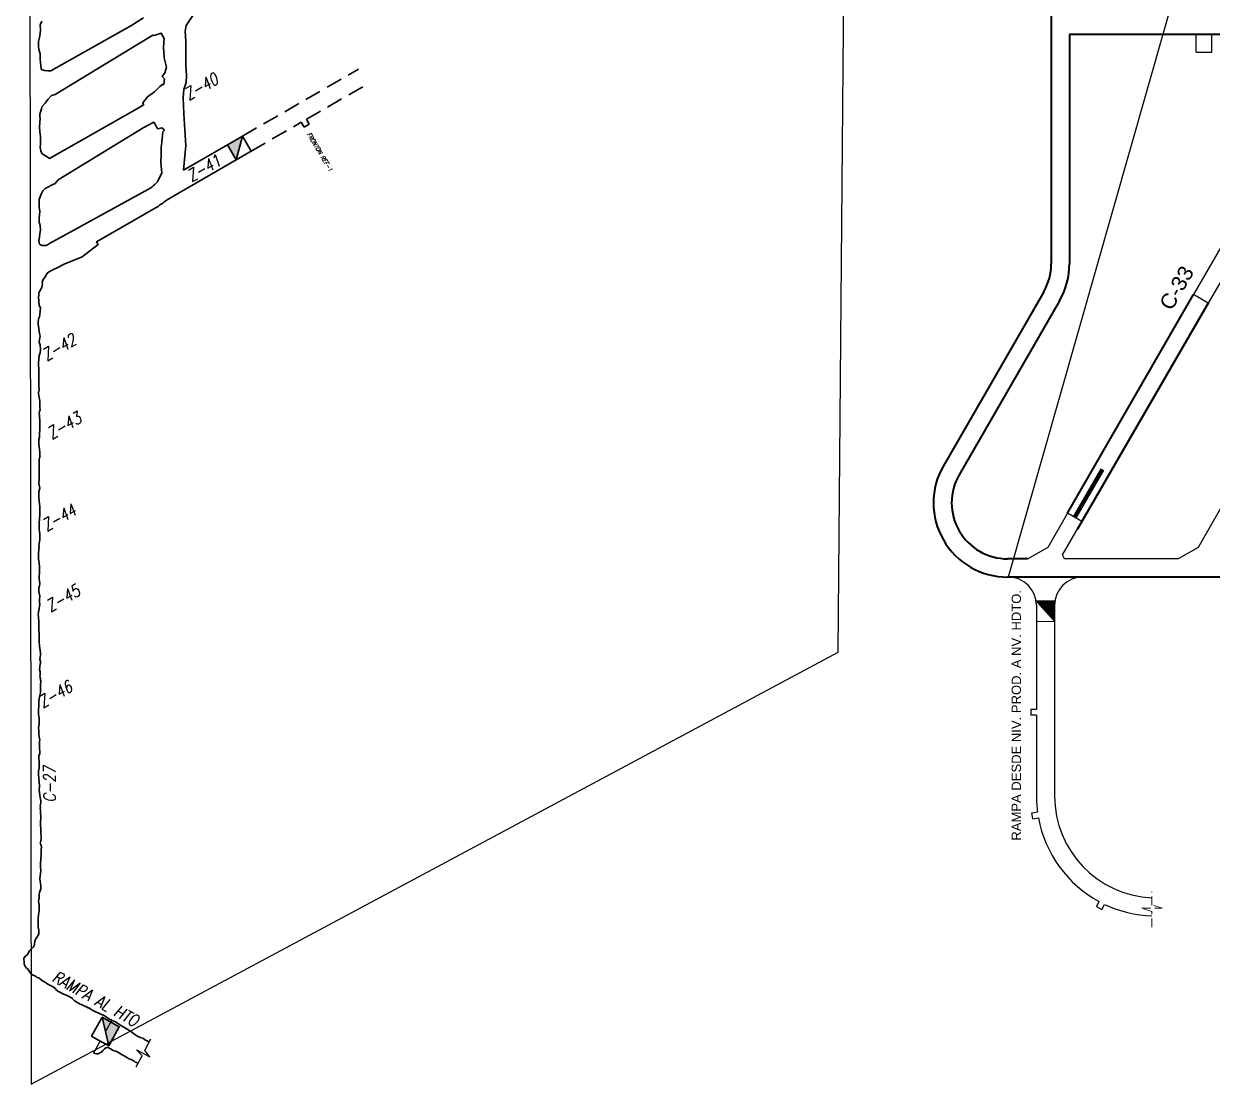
# Model space of a CAD drawing. Header units: millimetres. Extents: x -28 to 1943, y -5245 to 2752.
# Drawn here: x 567.1 to 841, y -864.6 to -620.3 of the extents above; entities that cross this region are included whole.
import ezdxf
from ezdxf.enums import TextEntityAlignment as Align

# ---------------------------------------------------------------- set-up
doc = ezdxf.new("R2010")
doc.units = ezdxf.units.MM
for name, pattern in [('DASHEDX2', [1.5, 1, -0.5]), ('HIDDEN', [0.375, 0.25, -0.125]), ('HIDDEN2', [0.1875, 0.125, -0.0625])]:
    doc.linetypes.add(name, pattern=pattern)
doc.layers.add('167', color=10, linetype='Continuous')
doc.layers.add('205', color=1, linetype='Continuous')
doc.styles.add('DG-T1-473 TO 560$1$Standard', font='arial.ttf')
doc.styles.add('ROMANS', font='romans.shx', dxfattribs={"width": 0.8})

msp = doc.modelspace()

# ---------------------------------------------------------------- hatches: boundary and pattern name
at = {"lineweight": 35}
h = msp.add_hatch(color=256, dxfattribs=at)
h.dxf.hatch_style = 1
h.paths.add_polyline_path([(617.514, -646.144), (614.05, -648.144), (615.05, -649.876), (616.782, -648.876)])
h.paths.add_polyline_path([(616.782, -648.876), (615.05, -649.876), (616.05, -651.608)])
h = msp.add_hatch(color=256, dxfattribs=at)
h.dxf.hatch_style = 1
h.paths.add_polyline_path([(617.514, -646.144), (614.05, -648.144), (615.05, -649.876), (616.782, -648.876)])
h.paths.add_polyline_path([(616.782, -648.876), (615.05, -649.876), (616.05, -651.608)])
h = msp.add_hatch()
h.set_pattern_fill('ANSI37', color=256, scale=0.023336, angle=30.00101, style=0)
h.set_pattern_definition([(75.001006, (-68.939604, -340.02232), (-0.071566419, 0.019174817), []), (165.001006, (-68.939604, -340.02232), (-0.019174817, -0.071566419), [])])
h.paths.add_polyline_path([(804.684, -753.248), (802.519, -753.277), (800.484, -753.305), (804.684, -757.915)])
at = {"linetype": 'Continuous', "lineweight": 35}
msp.add_hatch(color=256, dxfattribs=at).paths.add_polyline_path([(589.118, -851.33), (587.154, -850.232), (585.19, -849.134), (586.678, -855.694)])

# ---------------------------------------------------------------- linework, layer by layer
at = {"color": 3, "linetype": 'Continuous', "lineweight": 40}
for p, q in [((803.9, -557.251), (803.9, -675.545)), ((803.9, -557.251), (803.9, -675.545)), ((848.644, -622.705), (808.1, -622.713)), ((808.1, -622.713), (808.1, -675.545)), ((808.1, -622.713), (808.1, -675.545)), ((802.172, -681.995), (779.035, -722.069)), ((802.172, -681.995), (779.035, -722.069)), ((805.809, -684.095), (782.672, -724.169)), ((805.809, -684.095), (782.672, -724.169)), ((798.53, -743.519), (793.844, -743.519)), ((798.53, -743.519), (793.844, -743.519))]:
    msp.add_line(p, q, dxfattribs=at)
for p, q in [((803.9, -622.701), (803.9, -631.037)), ((808.1, -631.037), (808.1, -622.701)), ((870.812, -623.464), (836.699, -682.613, 2064.73)), ((837.29, -626.812), (837.29, -622.707)), ((840.895, -626.812), (840.895, -622.707)), ((837.29, -626.812), (840.895, -626.812)), ((874.282, -625.409), (840.057, -684.635, 36.797)), ((803.9, -675.545), (803.9, -631.025)), ((808.1, -675.545), (808.1, -631.025)), ((779.035, -722.069), (801.993, -682.304)), ((782.672, -724.169), (805.63, -684.404)), ((801.993, -682.304), (802.172, -681.995)), ((805.63, -684.404), (805.809, -684.095)), ((840.057, -684.635, 36.797), (836.699, -682.613, 36.797)), ((807.643, -733.021, 2372.144), (803.092, -740.885)), ((810.937, -734.929, 2372.144), (807.643, -733.021, 2372.144)), ((806.463, -742.635), (810.937, -734.929, 2372.144)), ((803.092, -740.885), (798.53, -743.519)), ((798.53, -743.519), (793.844, -743.519)), ((806.973, -743.519), (806.463, -742.635)), ((833.172, -743.519), (806.973, -743.519)), ((804.684, -753.248), (800.484, -753.305)), ((800.484, -753.305), (804.684, -757.915)), ((804.684, -757.915), (804.684, -753.248)), ((799.184, -778.259), (799.184, -779.559)), ((800.484, -778.259), (799.184, -778.259)), ((800.484, -779.559), (799.184, -779.559)), ((799.43, -802.037), (800.723, -801.832)), ((799.649, -803.42), (799.43, -802.037)), ((799.649, -803.42), (800.942, -803.215)), ((814.348, -823.651), (814.942, -822.484)), ((814.348, -823.651), (815.596, -824.286)), ((815.596, -824.286), (816.19, -823.12))]:
    msp.add_line(p, q)
at = {"lineweight": 35}
for p, q in [((617.514, -646.144), (616.05, -651.608)), ((617.514, -646.144), (616.05, -651.608)), ((619.514, -649.608), (617.514, -646.144)), ((603.909, -653.999), (614.05, -648.144)), ((616.05, -651.608), (614.05, -648.144)), ((603.879, -658.635), (616.05, -651.608)), ((600.13, -660.799), (603.879, -658.635))]:
    msp.add_line(p, q, dxfattribs=at)
at = {"lineweight": 40, "ltscale": 5}
for p, q in [((807.643, -733.021, 2372.144), (836.699, -682.613, 2064.73)), ((840.057, -684.635, 36.797), (809.869, -736.755)), ((840.057, -684.635, 36.797), (809.869, -736.755)), ((1238.672, -747.719), (793.844, -747.719))]:
    msp.add_line(p, q, dxfattribs=at)
at = {"color": 7}
for p, q in [((845.693, -727.076), (837.733, -740.885)), ((837.733, -740.885), (833.172, -743.519)), ((937.217, -747.719), (793.844, -747.719))]:
    msp.add_line(p, q, dxfattribs=at)
at = {"color": 9}
for p, q in [((587.375, -849.836), (585.934, -852.414)), ((584.714, -854.596), (583.152, -857.39))]:
    msp.add_line(p, q, dxfattribs=at)
at = {"lineweight": 35}
for points in [[(571.259, -619.645), (570.993, -620.323), (570.928, -620.5), (570.99, -621.709), (570.775, -623.083), (570.524, -624.34), (570.544, -625.386), (570.589, -626.159), (570.905, -627.151), (570.911, -628.31), (570.967, -629.283), (571.083, -630.614), (571.17, -630.818), (571.873, -631.051), (572.663, -631.086), (573.312, -631.136), (591.788, -620.707), (594.695, -618.889)], [(603.909, -653.999), (604.342, -649.932), (604.496, -648.38), (604.024, -640.982), (603.844, -637.323), (604.011, -635.379), (604.522, -633.828), (604.579, -632.211), (604.475, -629.792), (604.496, -626.594), (604.474, -624.339), (604.31, -621.995), (604.522, -620.665), (606.25, -618.111)], [(593.968, -624.645), (574.33, -636.562), (573.517, -636.809), (572.671, -637.706), (572.027, -638.545), (571.262, -639.401), (571.18, -639.892), (570.892, -640.837), (570.784, -641.107), (570.814, -641.69), (570.909, -642.1), (570.819, -643.018), (570.71, -643.996), (570.804, -645.181), (570.931, -646.24), (570.975, -647.163), (570.967, -647.956), (570.898, -648.707), (571.008, -649.532), (571.295, -650.135), (571.6, -650.378), (572.273, -650.787), (573.009, -651.262), (593.331, -639.817), (594.739, -638.963), (594.562, -638.476), (595.65, -637.072), (597.221, -635.923), (598.499, -634.711), (599.082, -634.27), (599.401, -634.252), (599.555, -632.953), (599.022, -632.438), (599.65, -631.53), (600.015, -630.29), (599.456, -628.127), (599.453, -627.934), (599.333, -625.688), (599.454, -623.635), (598.74, -622.415), (597.197, -622.957), (596.839, -622.864), (593.952, -624.654)], [(585.19, -849.134), (586.678, -855.694), (585.368, -854.962), (585.368, -854.962), (584.059, -854.23), (584.059, -854.23), (582.75, -853.498), (585.19, -849.134), (589.118, -851.33), (586.678, -855.694)]]:
    msp.add_lwpolyline(points, dxfattribs=at)
for points in [[(803.9, -622.701), (803.9, -618.701)], [(870.812, -623.464), (870.372, -622.701), (808.1, -622.701)], [(800.484, -754.219), (800.484, -778.259)], [(800.484, -757.973), (804.684, -757.915)]]:
    msp.add_lwpolyline(points)
at = {"color": 9, "linetype": 'HIDDEN2', "lineweight": 35, "ltscale": 30}
for points in [[(617.514, -646.144), (644.237, -630.715)], [(619.514, -649.608), (631.032, -642.958), (631.699, -644.083), (632.904, -643.369), (632.245, -642.258), (646.237, -634.179)]]:
    msp.add_lwpolyline(points, dxfattribs=at)
at = {"lineweight": 35}
msp.add_lwpolyline([(573.907, -670.399), (573.278, -670.712), (572.6, -671.194), (572.225, -671.353), (571.432, -671.369), (570.937, -671.195), (570.751, -671.023), (570.555, -670.212), (570.708, -669.417), (570.843, -668.608), (570.956, -667.788), (570.878, -666.761), (570.686, -665.989), (570.684, -665.048), (570.799, -663.439), (570.629, -662.603), (570.69, -660.774), (570.967, -659.871), (571.166, -659.388), (571.525, -658.787), (572.069, -658.206), (572.661, -657.933), (573.485, -657.476), (574.345, -657.048), (575.049, -656.204), (594.665, -644.242), (597.079, -642.908), (597.534, -643.661), (597.869, -644.322), (598.009, -644.48), (598.945, -644.259), (599.535, -644.788), (599.197, -645.161), (598.939, -647.5), (598.786, -648.792), (598.782, -650.351), (598.686, -652.328), (598.841, -653.846), (598.939, -654.633), (597.897, -656.665, -0.0854633), (595.875, -658.348)], format="xyb", close=True, dxfattribs=at)
msp.add_lwpolyline([(619.514, -649.608), (617.514, -646.144), (614.05, -648.144), (616.05, -651.608)], close=True, dxfattribs=at)
msp.add_lwpolyline([(587.375, -849.836), (586.901, -849.566), (586.481, -849.32), (586.091, -849.018), (585.615, -848.734), (584.987, -848.479), (584.532, -848.276), (584.224, -848.111), (584.044, -848.001), (583.473, -847.772), (583.103, -847.603), (583.057, -847.59), (582.987, -847.541), (582.813, -847.426), (582.667, -847.327), (582.102, -846.977), (581.861, -846.941), (581.805, -846.905), (581.454, -846.679), (581.184, -846.645), (581.157, -846.638), (581.121, -846.606), (581.01, -846.53), (580.697, -846.32), (580.093, -846.082), (579.688, -845.88), (579.201, -845.594), (579.075, -845.517), (578.695, -845.254), (578.687, -845.217), (578.585, -845.13), (578.3, -844.792), (578.246, -844.768), (577.14, -844.15), (576.28, -843.79), (575.972, -843.663), (575.86, -843.596), (575.231, -843.245), (574.746, -842.95), (574.353, -842.518), (573.851, -842.123), (573.13, -841.761), (572.62, -841.475), (572.089, -841.133), (571.46, -840.756), (571.156, -840.505), (570.594, -840.086), (570.256, -839.961), (570.067, -839.884), (569.785, -839.675), (569.668, -839.62), (569.087, -839.354), (568.942, -839.288), (568.795, -839.15), (568.504, -838.758), (568.284, -838.361), (567.99, -837.968), (567.608, -837.648), (567.444, -837.392), (567.296, -837.098), (567.233, -836.709), (567.231, -836.287), (567.111, -835.818), (567.115, -835.504), (567.169, -835.451), (567.507, -835.085), (567.971, -834.637), (568.447, -833.847), (568.838, -833.453), (569.251, -832.966), (569.508, -832.662), (569.582, -832.261), (569.683, -831.546), (569.889, -831.047), (570.198, -830.622), (570.465, -830.274), (570.557, -829.822), (570.557, -829.202), (570.486, -828.686), (570.459, -828.333), (570.41, -827.829), (570.391, -827.138), (570.413, -826.373), (570.531, -825.505), (570.634, -824.545), (570.663, -823.586), (570.659, -823.158), (570.562, -822.897), (570.516, -822.404), (570.626, -821.582), (570.626, -820.829), (570.756, -820.4), (571.032, -819.568), (571.041, -818.756), (570.86, -817.884), (570.775, -817.143), (570.865, -816.631), (570.97, -816.043), (571.03, -815.283), (571, -814.623), (570.966, -813.75), (571.021, -812.624), (571.15, -811.809), (571.152, -810.673), (571.172, -809.783), (570.985, -809.182), (570.912, -808.876), (571.017, -808.698), (571.153, -807.646), (571.162, -807.575), (571.154, -807.52), (571.066, -806.725), (571.041, -806.289), (571.031, -806.102), (571.067, -805.812), (571.053, -805.765), (570.929, -804.817), (570.972, -804.375), (570.94, -804.357), (571.073, -803.053), (571.033, -802.745), (571.011, -802.658), (570.954, -802.184), (570.978, -801.484), (570.923, -800.88), (570.961, -800.794), (570.891, -800.365), (571.069, -799.733), (571.022, -799.234), (570.885, -798.5), (570.641, -796.839), (570.759, -795.804), (570.553, -794.111), (570.538, -793.159), (570.544, -792.408), (570.639, -791.758), (570.66, -791.168), (570.667, -790.515), (570.629, -790.068), (570.56, -789.503), (570.614, -788.943), (570.787, -788.384), (570.815, -787.838), (570.714, -787.302), (570.718, -786.724), (570.734, -786.644), (570.712, -786.113), (570.763, -785.512), (570.775, -785.193), (570.678, -784.513), (570.589, -783.735), (570.567, -782.882), (570.533, -782.545), (570.666, -781.473), (570.692, -780.96), (570.653, -780.243), (570.619, -779.841), (570.495, -779.239), (570.506, -778.826), (570.538, -778.096), (570.553, -777.574), (570.588, -776.751), (570.556, -776.49), (570.634, -775.655), (570.972, -774.376), (570.989, -773.335), (570.976, -772.954), (570.989, -772.656), (571.011, -771.627), (570.973, -771.432), (570.875, -770.698), (570.842, -770.669), (570.882, -770.193), (570.855, -769.569), (570.888, -769.533), (570.769, -769.027), (570.849, -768.504), (570.788, -768.24), (570.865, -767.886), (570.996, -767.489), (570.938, -767.049), (570.847, -766.816), (570.92, -766.101), (570.948, -765.612), (570.978, -765.36), (570.88, -764.62), (570.717, -763.658), (570.652, -762.599), (570.631, -762.428), (570.697, -761.381), (570.656, -760.726), (570.612, -759.999), (570.552, -759.544), (570.545, -758.396), (570.548, -758.274), (570.52, -756.767), (570.515, -756.757), (570.436, -756.426), (570.541, -755.83), (570.695, -754.963), (570.779, -753.957), (570.72, -753.737), (570.738, -752.892), (570.814, -752.113), (570.628, -751.348), (570.617, -751.238), (570.547, -750.637), (570.592, -750.167), (570.756, -749.74), (570.826, -749.173), (570.749, -748.696), (570.683, -748.096), (570.665, -747.544), (570.732, -746.734), (570.741, -746.03), (570.712, -745.187), (570.682, -744.567), (570.693, -744.42), (570.519, -743.509), (570.523, -742.985), (570.531, -742.394), (570.605, -741.282), (570.635, -740.952), (570.599, -740.505), (570.82, -739.114), (570.796, -739.052), (570.828, -737.762), (570.74, -737.24), (570.642, -736.798), (570.666, -735.337), (570.757, -734.341), (570.799, -733.348), (570.813, -732.54), (570.841, -731.509), (570.634, -730.211), (570.619, -729.235), (570.605, -728.086), (570.798, -727.225), (570.749, -726.848), (570.616, -726.11), (570.63, -725.202), (570.694, -724.134), (570.631, -723.358), (570.67, -722.826), (570.67, -722.073), (570.664, -720.455), (570.849, -720.198), (570.776, -719.031), (570.743, -718.253), (570.606, -717.109), (570.617, -716.05), (570.726, -715.524), (570.773, -714.619), (570.797, -713.78), (570.842, -712.901), (570.825, -712.203), (570.789, -711.595), (570.732, -710.912), (570.744, -710.512), (570.645, -709.946), (570.757, -709.583), (570.852, -709.14), (570.793, -708.685), (570.808, -708.383), (570.795, -707.836), (570.84, -707.216), (570.705, -706.765), (570.651, -706.367), (570.576, -705.913), (570.528, -705.457), (570.484, -705.093), (570.561, -705.016), (570.622, -704.434), (570.593, -703.725), (570.592, -701.675), (570.597, -700.161), (570.481, -698.468), (570.551, -697.563), (570.659, -696.672), (570.874, -696.059), (570.99, -695.36), (570.892, -694.25), (570.681, -693.61), (570.728, -692.966), (570.869, -692.216), (570.752, -691.615), (570.658, -691.152), (570.558, -690.372), (570.45, -689.569), (570.445, -689.054), (570.531, -688.272), (570.737, -687.789), (570.823, -687.245), (570.902, -686.457), (570.944, -685.764), (570.697, -685.089), (570.572, -684.272), (570.529, -683.057), (570.607, -682.97), (570.571, -682.275), (570.631, -682.092), (570.993, -681.577), (571.283, -681), (571.39, -680.148), (571.323, -679.901), (571.499, -679.358), (572.065, -678.597), (572.613, -677.648), (573.375, -677.205), (573.964, -676.841), (574.816, -676.486), (576.435, -675.619), (580.585, -673.931), (584.24, -671.097), (583.878, -670.47), (598.125, -662.245, 0.0505641), (600.13, -660.799, 0.0505641)], format="xyb", dxfattribs=at)
at = {"const_width": 1, "elevation": 2372.144}
msp.add_lwpolyline([(815.716, -722.905), (809.29, -733.975)], dxfattribs=at)
for points in [[(804.684, -754.219), (804.684, -798.205, 0.4013064), (827.063, -821.597, 0.0000036), (827.063, -821.597, 0.0000036)], [(800.484, -779.559), (800.484, -798.205, 0.032944), (800.723, -801.832)], [(800.942, -803.215, 0.2267125), (814.942, -822.484)], [(816.19, -823.12, 0.1025307), (827.072, -825.801)]]:
    msp.add_lwpolyline(points, format="xyb")
at = {"linetype": 'DASHEDX2', "lineweight": 15, "ltscale": 2}
msp.add_lwpolyline([(827.069, -828.406), (827.069, -824.737), (824.74, -823.998), (829.449, -823.995), (827.078, -823.279), (827.05, -820.154)], dxfattribs=at)
at = {"color": 9, "linetype": 'HIDDEN', "lineweight": 35, "ltscale": 25}
for points in [[(596.013, -854.904), (595.549, -854.533), (595.142, -854.373), (594.571, -853.966), (594.226, -853.876), (593.97, -853.769), (592.978, -853.307), (592.668, -853.001), (591.982, -852.536), (591.359, -852.092), (590.543, -851.665), (589.985, -851.327), (589.22, -850.868), (588.681, -850.456), (588.133, -850.139), (587.383, -849.84), (587.375, -849.836)], [(583.156, -857.391), (583.182, -857.401), (583.517, -857.456), (583.846, -857.568), (584.34, -857.545), (584.503, -857.432), (584.834, -857.242), (585.168, -857.032), (585.349, -856.77), (585.711, -856.434), (586.009, -856.202), (586.344, -856.071), (586.594, -856.08), (587.084, -856.409), (587.728, -856.819), (588.343, -856.941), (588.823, -857.155), (589.093, -857.311), (589.612, -857.682), (590.283, -858.034), (590.982, -858.498), (591.473, -858.801), (591.843, -858.876), (592.331, -859.112), (592.418, -859.177), (592.593, -859.314), (592.81, -859.469), (593.113, -859.561), (593.476, -859.71)]]:
    msp.add_lwpolyline(points, dxfattribs=at)
at = {"color": 9, "linetype": 'HIDDEN', "ltscale": 25}
msp.add_lwpolyline([(593.038, -860.54), (594.365, -858.026), (593.053, -856.609), (596.134, -858.235), (595.023, -856.78), (596.424, -854.127)], dxfattribs=at)
at = {"color": 3, "linetype": 'Continuous', "lineweight": 40}
for centre, radius, start, end in [((791, -675.545), 12.9, 330.00001, 0), ((791, -675.545), 12.9, 330.00001, 0), ((791, -675.545), 17.1, 330.00001, 0), ((791, -675.545), 17.1, 330.00001, 0), ((793.844, -730.619), 17.1, 150.00001, 270), ((793.844, -730.619), 17.1, 150.00001, 270), ((793.844, -730.619), 12.9, 150.00001, 270), ((793.844, -730.619), 12.9, 150.00001, 270)]:
    msp.add_arc(centre, radius, start, end, dxfattribs=at)
at = {"linetype": 'Continuous', "lineweight": 40}
for centre, radius, start, end in [((791, -675.545), 12.9, 330.00001, 0), ((791, -675.545), 17.1, 330.00001, 0), ((793.844, -730.619), 17.1, 150.00001, 270), ((793.844, -730.619), 12.9, 150.00001, 270)]:
    msp.add_arc(centre, radius, start, end, dxfattribs=at)
for centre, start, end in [((793.984, -754.219), 0, 90), ((811.184, -754.219), 90, 180)]:
    msp.add_arc(centre, 6.5, start, end)
at = {"layer": '167'}
msp.add_lwpolyline([(793.984, -747.719), (1288.758, -747.718), (1347.109, -646.658), (1351.609, -644.06), (1383.259, -644.06), (1805.194, 86.748), (1770.861, 87.511), (1838.66, 204.944), (1646.978, 301.627), (1521.565, 87.697), (1424.451, 87.511), (1164.8, -363.75), (913.868, -363.748), (890.119, -410.232), (793.984, -747.719)], close=True, dxfattribs=at)
at = {"layer": '205'}
msp.add_lwpolyline([(593.738, -331.797), (568.164, -344.701), (568.79, -864.558), (754.776, -765.025), (756.259, -594.284), (781.879, -583.293), (781.879, -563.498), (861.603, -563.385), (884.2, -544.2), (885.659, -320.206), (837.391, -231.896), (708.067, -232.506), (684.077, -220.289), (618.147, -221.216), (618.147, -327.395), (593.738, -331.797)], close=True, dxfattribs=at)

# ---------------------------------------------------------------- texts
at = {"linetype": 'Continuous', "lineweight": 35, "ltscale": 0.5, "style": 'ROMANS', "oblique": 10, "width": 0.8}
for s, rotation, p in [('Z-40', 30, (605.144, -637.973)), ('Z-42', 30, (572.373, -698.032)), ('Z-43', 30, (573.551, -716.067)), ('Z-44', 30, (572.373, -737.281)), ('Z-45', 30, (573.269, -755.866)), ('Z-46', 30, (571.506, -777.969)), ('C-27', 90, (574.449, -799.626))]:
    msp.add_text(s, height=2.8, rotation=rotation, dxfattribs=at).set_placement(p)
at = {"style": 'ROMANS', "oblique": 10, "width": 0.85}
msp.add_text('FRONTON REF-1', height=1, rotation=300.69746, dxfattribs=at).set_placement((632.345, -645.704))
at = {"linetype": 'HIDDEN2', "lineweight": 13, "ltscale": 0.5, "style": 'ROMANS', "oblique": 10, "width": 0.8}
msp.add_text('Z-41', height=2.8, rotation=30, dxfattribs=at).set_placement((605.777, -656.775))
at = {"linetype": 'Continuous', "style": 'DG-T1-473 TO 560$1$Standard'}
msp.add_text('C-33', height=3.5, rotation=60, dxfattribs=at).set_placement((830.126, -685.696), align=Align.MIDDLE_LEFT)
at = {"color": 7, "ltscale": 5, "style": 'DG-T1-473 TO 560$1$Standard'}
msp.add_text('RAMPA DESDE NIV. PROD. A NV. HDTO. ', height=2.15, rotation=90, dxfattribs=at).set_placement((796.92, -808.443))
at = {"linetype": 'HIDDEN2', "lineweight": 35, "style": 'ROMANS', "oblique": 10, "width": 0.8}
msp.add_text('RAMPA AL HTO', height=2.8, rotation=330.86245, dxfattribs=at).set_placement((573.379, -840.727))

doc.saveas('drawing.dxf')
